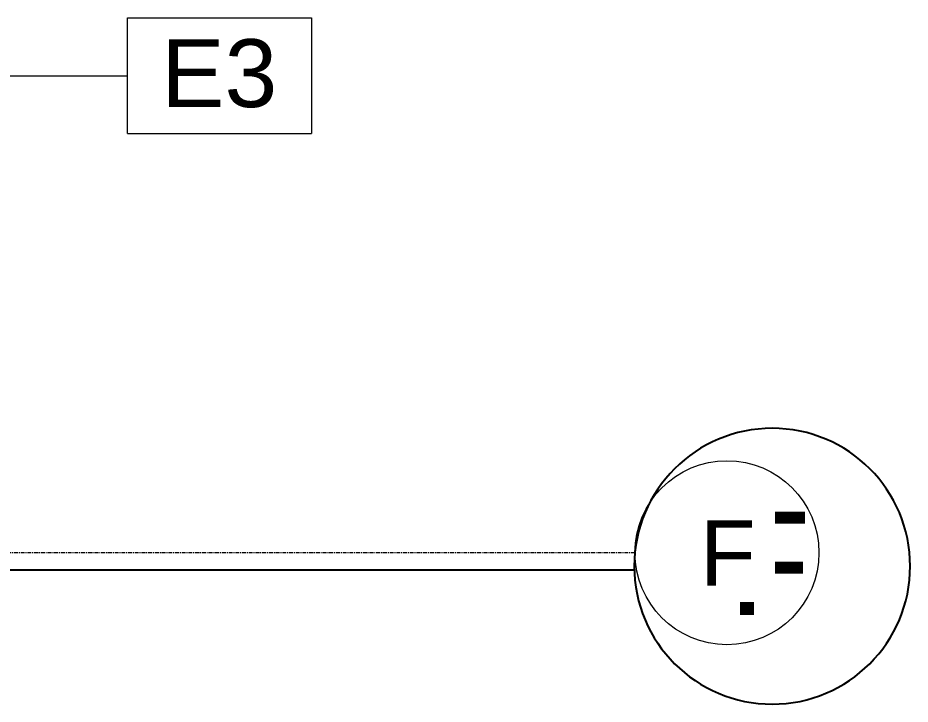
# Model space of a CAD drawing. Header units: inches. Extents: x 25273 to 28081, y 11840 to 13753.
# Drawn here: x 27905.9 to 28022.3, y 12106.1 to 12195.7 of the extents above; entities that cross this region are included whole.
import ezdxf
from ezdxf.xclip import XClip

# ---------------------------------------------------------------- set-up
doc = ezdxf.new("R2010")
doc.units = ezdxf.units.IN
doc.header["$MEASUREMENT"] = 0
doc.header["$XCLIPFRAME"] = 2
for name, pattern in [('L1$0$Plaza America BA02$0$DASHDOT', [1, 0.5, -0.25, 0, -0.25]), ('L1$0$SAG 02ATL Ste230PHII$0$CENTER2', [1.125, 0.75, -0.125, 0.125, -0.125]), ('X1$0$Grid Line 1_2_', [0.875, 0.5, -0.125, 0.125, -0.125])]:
    doc.linetypes.add(name, pattern=pattern)
doc.layers.add('L1$0$Plaza America BA02$0$14', color=5, linetype='L1$0$Plaza America BA02$0$DASHDOT')
doc.layers.add('L1$0$SAG 02ATL Ste230PHII$0$A-Column grid', color=252, linetype='L1$0$SAG 02ATL Ste230PHII$0$CENTER2')
for name, color, linetype, lineweight in [('X1$0$A-ANNO-KEYN', 231, 'Continuous', 9), ('X1$0$Plaza America_Tower 1_2nd Floor -REVIT_dwg', 8, 'Continuous', 9), ('X1$0$S-GRID', 1, 'Continuous', 9), ('X1$0$S-GRID-IDEN', 1, 'Continuous', 9)]:
    doc.layers.add(name, color=color, linetype=linetype, lineweight=lineweight)
doc.styles.add('L1$0$Plaza America BA02$0$MONOTXT', font='MONOTXT', dxfattribs={"height": 0.2})
doc.styles.add('X1$0$Arial', font='arial.ttf', dxfattribs={"height": 8.851796})
doc.styles.add('X1$0$Swis721 Lt BT', font='swissl.ttf', dxfattribs={"height": 8.514638})

# ---------------------------------------------------------------- blocks, each defined once
blk = doc.blocks.new('L1')
at = {"layer": 'L1$0$Plaza America BA02$0$14', "linetype": 'Continuous'}
blk.add_ellipse((28004.3, 12124.13), major_axis=(18, 0), ratio=0.99964, start_param=0, end_param=6.283175, dxfattribs=at)
at = {"layer": 'L1$0$SAG 02ATL Ste230PHII$0$A-Column grid', "linetype": 'Continuous'}
blk.add_line((27758.54, 12123.67), (27986.3, 12123.64), dxfattribs=at)
at = {"layer": 'L1$0$Plaza America BA02$0$14', "linetype": 'Continuous', "style": 'L1$0$Plaza America BA02$0$MONOTXT', "width": 1.000361}
blk.add_text('F', height=13.49, dxfattribs=at).set_placement((27998.25, 12117.75))
blk = doc.blocks.new('X1$0$Grid - Grid Head - Circle-50561-FIRST FLOOR POWER _ SIGNAL')
at = {"layer": 'X1$0$S-GRID-IDEN'}
blk.add_circle((0, 0), 0.125, dxfattribs=at)
blk = doc.blocks.new('X1$0$Keynote Tag - Keynote Number - Boxed-135510-FIRST FLOOR POWER _ SIGNAL')
at = {"layer": 'X1$0$A-ANNO-KEYN'}
for p, q in [((-0.125, -0.0792), (-0.125, 0.0781)), ((-0.125, 0.0781), (0.125, 0.0781)), ((0.125, 0.0781), (0.125, -0.0792)), ((-0.125, -0.0792), (0.125, -0.0792))]:
    blk.add_line(p, q, dxfattribs=at)
blk = doc.blocks.new('X1')
at = {"layer": 'X1$0$A-ANNO-KEYN'}
blk.add_line((27829.93, 12188.1), (27920.2, 12188.12), dxfattribs=at)
at = {"layer": 'X1$0$S-GRID', "linetype": 'X1$0$Grid Line 1_2_'}
blk.add_line((27986.4, 12125.89), (27890.4, 12125.89), dxfattribs=at)
at = {"layer": 'X1$0$A-ANNO-KEYN', "xscale": 95.99999999999994, "yscale": 95.99999999999994, "zscale": 95.99999999999994}
blk.add_blockref('X1$0$Keynote Tag - Keynote Number - Boxed-135510-FIRST FLOOR POWER _ SIGNAL', (27932.2, 12188.17), dxfattribs=at)
at = {"layer": 'X1$0$Plaza America_Tower 1_2nd Floor -REVIT_dwg'}
ref = blk.add_blockref('L1', (0, 0), dxfattribs=at)
XClip(ref).set_block_clipping_path([(25272.8646056985, 11839.529198946), (28080.6732038753, 13753.216736761)])
at = {"layer": 'X1$0$S-GRID-IDEN', "xscale": 95.99999999999994, "yscale": 95.99999999999994, "zscale": 95.99999999999994, "rotation": 90}
blk.add_blockref('X1$0$Grid - Grid Head - Circle-50561-FIRST FLOOR POWER _ SIGNAL', (27998.4, 12125.89), dxfattribs=at)
at = {"layer": 'X1$0$A-ANNO-KEYN', "insert": (27932.17, 12192.88), "char_height": 8.852, "width": 18.036, "attachment_point": 2, "line_spacing_factor": 0.938532, "style": 'X1$0$Arial', "bg_fill": 3, "box_fill_scale": 1.25, "bg_fill_color": 0, "bg_fill_transparency": 0}
blk.add_mtext('E3', dxfattribs=at)
at = {"layer": 'X1$0$S-GRID-IDEN', "insert": (27998.5, 12130.11), "char_height": 8.51, "width": 8.1, "attachment_point": 2, "line_spacing_factor": 1.00667, "style": 'X1$0$Swis721 Lt BT', "bg_fill": 3, "box_fill_scale": 1.25, "bg_fill_color": 0, "bg_fill_transparency": 0}
blk.add_mtext('F', dxfattribs=at)

msp = doc.modelspace()

# ---------------------------------------------------------------- block references
at = {"lineweight": 5}
msp.add_blockref('X1', (0, 0), dxfattribs=at)

doc.saveas('drawing.dxf')
